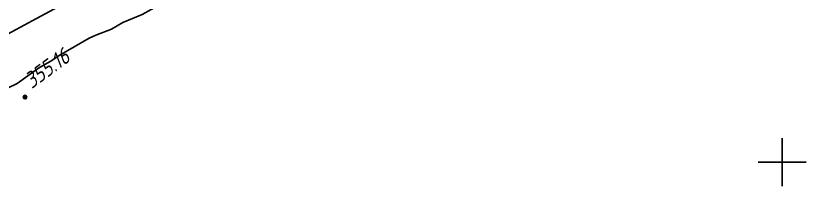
# Model space of a CAD drawing. Extents: x 1514039 to 1515876, y 2182924 to 2184238.
# Drawn here: x 1515408.1 to 1515606, y 2183794 to 2183836.6 of the extents above; entities that cross this region are included whole.
import ezdxf

# ---------------------------------------------------------------- set-up
doc = ezdxf.new("R2010")
doc.units = 0
for name, color, linetype, lineweight in [('ИИ_ГЕОСЕТКА_025', 3, 'Continuous', 25), ('ИИ_ОТМЕТКА_025', 7, 'Continuous', 25), ('ИИ_РЕЛЬЕФ_025', 34, 'Continuous', 25)]:
    doc.layers.add(name, color=color, linetype=linetype, lineweight=lineweight)
doc.styles.add('VNIPISIMPLEXCUR', font='simplex.shx', dxfattribs={"width": 0.8, "oblique": 15})

# ---------------------------------------------------------------- blocks, each defined once
blk = doc.blocks.new('PICKET')
at = {"color": 0, "linetype": 'Continuous', "lineweight": 25}
for p, q in [((-0.23, 0), (0.23, 0)), ((0, 0.23), (0, -0.23))]:
    blk.add_line(p, q, dxfattribs=at)
blk.add_circle((0, 0), 0.23, dxfattribs=at)
at = {"color": 0, "linetype": 'Continuous', "style": 'VNIPISIMPLEXCUR', "oblique": 15, "width": 0.8}
blk.add_attdef('OTMETKA', (1.25, 0.3), '', height=2, dxfattribs=at)
at = {"color": 8, "linetype": 'Continuous', "style": 'VNIPISIMPLEXCUR', "oblique": 15, "width": 0.8, "flags": 1}
blk.add_attdef('NOMER', (1.25, -2.7), '', height=2, dxfattribs=at)
blk = doc.blocks.new('ИИ05012')
at = {"color": 0, "linetype": 'Continuous', "flags": 128}
for points in [[(0, 3), (0, -3)], [(-3, 0), (3, 0)]]:
    blk.add_lwpolyline(points, dxfattribs=at)

msp = doc.modelspace()

# ---------------------------------------------------------------- linework, layer by layer
at = {"layer": 'ИИ_РЕЛЬЕФ_025'}
for points, elevation in [([(1515539.5, 2183901.383), (1515529.677, 2183897.065), (1515517.478, 2183893.456), (1515515.28, 2183892.535), (1515510.13, 2183889.771), (1515507.721, 2183888.286), (1515502.163, 2183885.336), (1515491.478, 2183880.985), (1515486.275, 2183878.225), (1515482.883, 2183876.058), (1515478.277, 2183873.606), (1515470.338, 2183868.057), (1515456.69, 2183860.234), (1515454.959, 2183859.417), (1515432.745, 2183847.407), (1515426.425, 2183843.17), (1515413.289, 2183835.929), (1515394.615, 2183825.948)], 354.5), ([(1515480.367, 2183858.372), (1515469.244, 2183850.835), (1515453.959, 2183844.93), (1515439.712, 2183836.972), (1515434.861, 2183834.959), (1515432.067, 2183833.317), (1515428.126, 2183831.776), (1515426.466, 2183831.008), (1515418.951, 2183826.725), (1515417.063, 2183825.42), (1515413.781, 2183823.555), (1515408.426, 2183819.694), (1515406.023, 2183818.541)], 355)]:
    msp.add_lwpolyline(points, dxfattribs=dict(at, elevation=elevation))

# ---------------------------------------------------------------- block references
at = {"layer": 'ИИ_ГЕОСЕТКА_025', "xscale": 2, "yscale": 2, "zscale": 2}
msp.add_blockref('ИИ05012', (1515600, 2183800), dxfattribs=at)
at = {"layer": 'ИИ_ОТМЕТКА_025', "xscale": 2, "yscale": 2, "zscale": 2, "rotation": 36.02222222222222}
msp.add_blockref('PICKET', (1515410.38, 2183816.29, 355.16), dxfattribs=at).add_auto_attribs({'OTMETKA': '355.16'})

doc.saveas('drawing.dxf')
